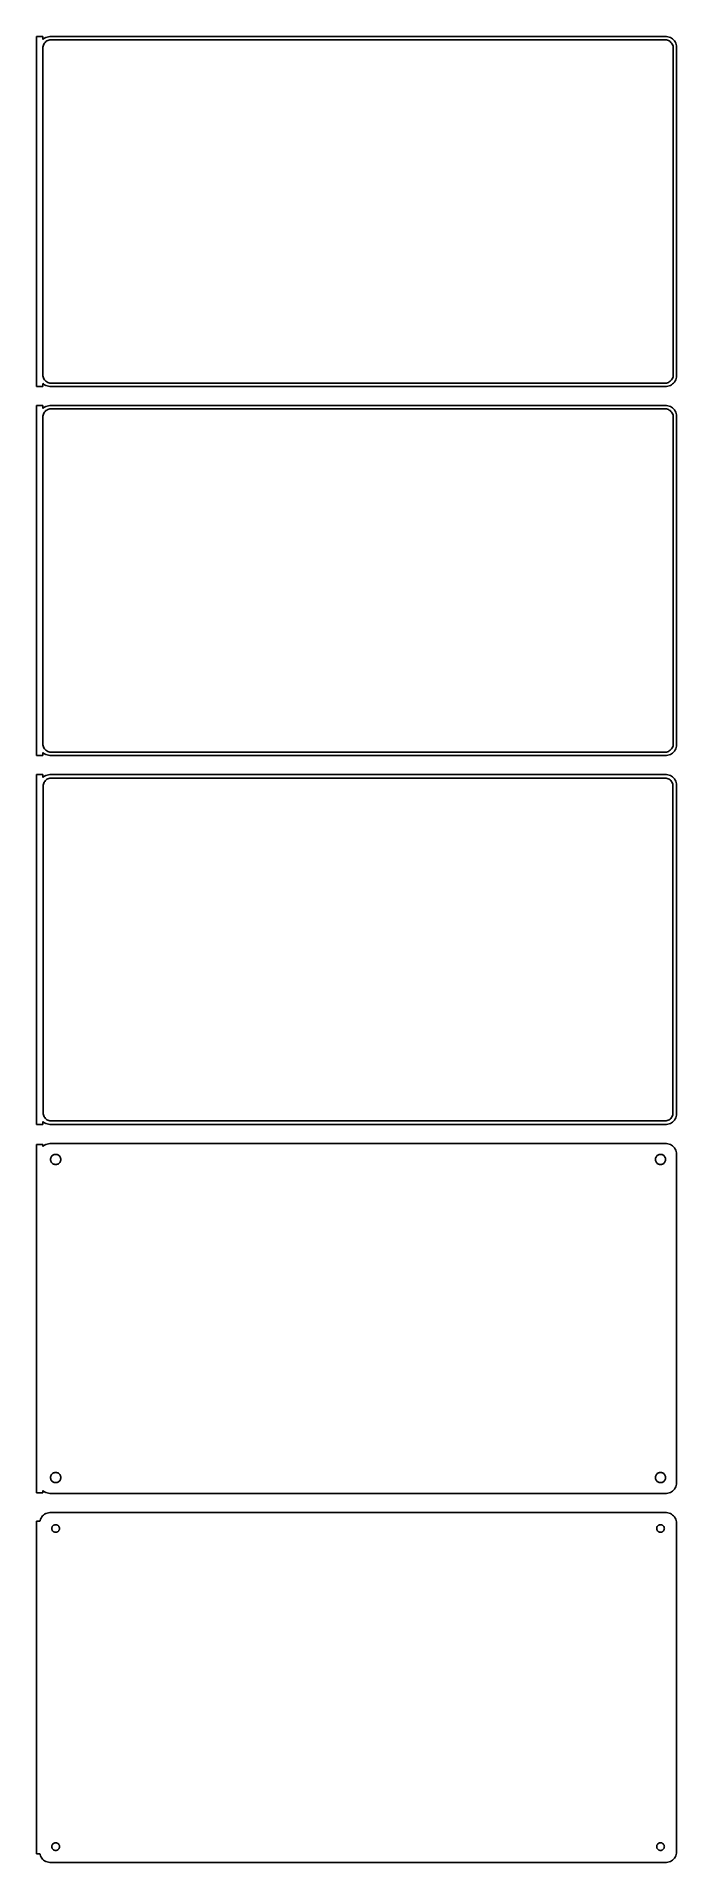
# Model space of a CAD drawing. Header units: metres. Extents: x -152 to 150, y 614 to 1474.
import ezdxf

# ---------------------------------------------------------------- set-up
doc = ezdxf.new("R2010")
doc.units = ezdxf.units.M

msp = doc.modelspace()

# ---------------------------------------------------------------- linework, layer by layer
for p, q in [((-148.5, 1474.49), (-151.5, 1474.49)), ((-151.5, 1474.49), (-151.5, 1309.51)), ((-148.5, 1473.06), (-148.5, 1474.49)), ((-148.187, 1473.35), (-148.5, 1473.06)), ((-147.679, 1473.72), (-148.187, 1473.35)), ((-147.129, 1474.02), (-147.679, 1473.72)), ((-146.545, 1474.26), (-147.129, 1474.02)), ((-147.05, 1472.08), (-146.643, 1472.38)), ((-146.643, 1472.38), (-146.203, 1472.62)), ((-145.937, 1474.41), (-146.545, 1474.26)), ((-146.203, 1472.62), (-145.736, 1472.8)), ((-145.314, 1474.49), (-145.937, 1474.41)), ((-145.736, 1472.8), (-145.25, 1472.93)), ((145.314, 1474.49), (-145.314, 1474.49)), ((-145.25, 1472.93), (-144.751, 1472.99)), ((-144.751, 1472.99), (144.751, 1472.99)), ((144.751, 1472.99), (145.25, 1472.93)), ((145.25, 1472.93), (145.736, 1472.8)), ((145.937, 1474.41), (145.314, 1474.49)), ((145.736, 1472.8), (146.203, 1472.62)), ((146.545, 1474.26), (145.937, 1474.41)), ((146.203, 1472.62), (146.643, 1472.38)), ((147.129, 1474.02), (146.545, 1474.26)), ((146.643, 1472.38), (147.05, 1472.08)), ((147.679, 1473.72), (147.129, 1474.02)), ((148.187, 1473.35), (147.679, 1473.72)), ((148.645, 1472.92), (148.187, 1473.35)), ((149.045, 1472.44), (148.645, 1472.92)), ((149.382, 1471.91), (149.045, 1472.44)), ((-148.5, 1469), (-148.468, 1469.5)), ((-148.5, 1315), (-148.5, 1469)), ((-148.468, 1469.5), (-148.374, 1469.99)), ((-148.374, 1469.99), (-148.219, 1470.47)), ((-148.219, 1470.47), (-148.005, 1470.93)), ((-148.005, 1470.93), (-147.736, 1471.35)), ((-147.736, 1471.35), (-147.416, 1471.74)), ((-147.416, 1471.74), (-147.05, 1472.08)), ((147.05, 1472.08), (147.416, 1471.74)), ((147.416, 1471.74), (147.736, 1471.35)), ((147.736, 1471.35), (148.005, 1470.93)), ((148.005, 1470.93), (148.219, 1470.47)), ((148.219, 1470.47), (148.374, 1469.99)), ((148.374, 1469.99), (148.468, 1469.5)), ((148.468, 1469.5), (148.5, 1469)), ((148.5, 1469), (148.5, 1315)), ((149.649, 1471.34), (149.382, 1471.91)), ((149.843, 1470.74), (149.649, 1471.34)), ((149.961, 1470.13), (149.843, 1470.74)), ((150, 1469.5), (149.961, 1470.13)), ((150, 1314.5), (150, 1469.5)), ((-151.5, 1309.51), (-148.5, 1309.51)), ((-148.468, 1314.5), (-148.5, 1315)), ((-148.5, 1310.94), (-148.187, 1310.65)), ((-148.5, 1309.51), (-148.5, 1310.94)), ((-148.374, 1314.01), (-148.468, 1314.5)), ((-148.219, 1313.53), (-148.374, 1314.01)), ((-148.005, 1313.07), (-148.219, 1313.53)), ((-148.187, 1310.65), (-147.679, 1310.28)), ((-147.736, 1312.65), (-148.005, 1313.07)), ((-147.416, 1312.26), (-147.736, 1312.65)), ((-147.679, 1310.28), (-147.129, 1309.98)), ((-147.05, 1311.92), (-147.416, 1312.26)), ((-147.129, 1309.98), (-146.545, 1309.74)), ((-146.643, 1311.62), (-147.05, 1311.92)), ((-146.203, 1311.38), (-146.643, 1311.62)), ((-146.545, 1309.74), (-145.937, 1309.59)), ((-145.736, 1311.2), (-146.203, 1311.38)), ((-145.937, 1309.59), (-145.314, 1309.51)), ((-145.25, 1311.07), (-145.736, 1311.2)), ((-145.314, 1309.51), (145.314, 1309.51)), ((-144.751, 1311.01), (-145.25, 1311.07)), ((144.751, 1311.01), (-144.751, 1311.01)), ((145.25, 1311.07), (144.751, 1311.01)), ((145.736, 1311.2), (145.25, 1311.07)), ((145.314, 1309.51), (145.937, 1309.59)), ((146.203, 1311.38), (145.736, 1311.2)), ((145.937, 1309.59), (146.545, 1309.74)), ((146.643, 1311.62), (146.203, 1311.38)), ((146.545, 1309.74), (147.129, 1309.98)), ((147.05, 1311.92), (146.643, 1311.62)), ((147.416, 1312.26), (147.05, 1311.92)), ((147.129, 1309.98), (147.679, 1310.28)), ((147.736, 1312.65), (147.416, 1312.26)), ((147.679, 1310.28), (148.187, 1310.65)), ((148.005, 1313.07), (147.736, 1312.65)), ((148.219, 1313.53), (148.005, 1313.07)), ((148.187, 1310.65), (148.645, 1311.08)), ((148.374, 1314.01), (148.219, 1313.53)), ((148.468, 1314.5), (148.374, 1314.01)), ((148.5, 1315), (148.468, 1314.5)), ((148.645, 1311.08), (149.045, 1311.56)), ((149.045, 1311.56), (149.382, 1312.09)), ((149.382, 1312.09), (149.649, 1312.66)), ((149.649, 1312.66), (149.843, 1313.26)), ((149.843, 1313.26), (149.961, 1313.87)), ((149.961, 1313.87), (150, 1314.5)), ((-148.5, 1300.49), (-151.5, 1300.49)), ((-151.5, 1300.49), (-151.5, 1135.51)), ((-148.5, 1299.06), (-148.5, 1300.49)), ((-146.545, 1300.26), (-147.129, 1300.02)), ((-145.937, 1300.41), (-146.545, 1300.26)), ((-145.314, 1300.49), (-145.937, 1300.41)), ((145.314, 1300.49), (-145.314, 1300.49)), ((145.937, 1300.41), (145.314, 1300.49)), ((146.545, 1300.26), (145.937, 1300.41)), ((147.129, 1300.02), (146.545, 1300.26)), ((-148.187, 1299.35), (-148.5, 1299.06)), ((-148.5, 1295), (-148.468, 1295.5)), ((-148.5, 1141), (-148.5, 1295)), ((-148.468, 1295.5), (-148.374, 1295.99)), ((-148.374, 1295.99), (-148.219, 1296.47)), ((-148.219, 1296.47), (-148.005, 1296.93)), ((-147.679, 1299.72), (-148.187, 1299.35)), ((-148.005, 1296.93), (-147.736, 1297.35)), ((-147.736, 1297.35), (-147.416, 1297.74)), ((-147.129, 1300.02), (-147.679, 1299.72)), ((-147.416, 1297.74), (-147.05, 1298.08)), ((-147.05, 1298.08), (-146.643, 1298.38)), ((-146.643, 1298.38), (-146.203, 1298.62)), ((-146.203, 1298.62), (-145.736, 1298.8)), ((-145.736, 1298.8), (-145.25, 1298.93)), ((-145.25, 1298.93), (-144.751, 1298.99)), ((-144.751, 1298.99), (144.751, 1298.99)), ((144.751, 1298.99), (145.25, 1298.93)), ((145.25, 1298.93), (145.736, 1298.8)), ((145.736, 1298.8), (146.203, 1298.62)), ((146.203, 1298.62), (146.643, 1298.38)), ((146.643, 1298.38), (147.05, 1298.08)), ((147.05, 1298.08), (147.416, 1297.74)), ((147.679, 1299.72), (147.129, 1300.02)), ((147.416, 1297.74), (147.736, 1297.35)), ((148.187, 1299.35), (147.679, 1299.72)), ((147.736, 1297.35), (148.005, 1296.93)), ((148.005, 1296.93), (148.219, 1296.47)), ((148.645, 1298.92), (148.187, 1299.35)), ((148.219, 1296.47), (148.374, 1295.99)), ((148.374, 1295.99), (148.468, 1295.5)), ((148.468, 1295.5), (148.5, 1295)), ((148.5, 1295), (148.5, 1141)), ((149.045, 1298.44), (148.645, 1298.92)), ((149.382, 1297.91), (149.045, 1298.44)), ((149.649, 1297.34), (149.382, 1297.91)), ((149.843, 1296.74), (149.649, 1297.34)), ((149.961, 1296.13), (149.843, 1296.74)), ((150, 1295.5), (149.961, 1296.13)), ((150, 1140.5), (150, 1295.5)), ((-148.468, 1140.5), (-148.5, 1141)), ((-148.5, 1136.94), (-148.187, 1136.65)), ((-148.5, 1135.51), (-148.5, 1136.94)), ((-148.374, 1140.01), (-148.468, 1140.5)), ((-148.219, 1139.53), (-148.374, 1140.01)), ((-148.005, 1139.07), (-148.219, 1139.53)), ((-148.187, 1136.65), (-147.679, 1136.28)), ((-147.736, 1138.65), (-148.005, 1139.07)), ((-147.416, 1138.26), (-147.736, 1138.65)), ((-147.05, 1137.92), (-147.416, 1138.26)), ((-146.643, 1137.62), (-147.05, 1137.92)), ((-146.203, 1137.38), (-146.643, 1137.62)), ((-145.736, 1137.2), (-146.203, 1137.38)), ((-145.25, 1137.07), (-145.736, 1137.2)), ((-144.751, 1137.01), (-145.25, 1137.07)), ((144.751, 1137.01), (-144.751, 1137.01)), ((145.25, 1137.07), (144.751, 1137.01)), ((145.736, 1137.2), (145.25, 1137.07)), ((146.203, 1137.38), (145.736, 1137.2)), ((146.643, 1137.62), (146.203, 1137.38)), ((147.05, 1137.92), (146.643, 1137.62)), ((147.416, 1138.26), (147.05, 1137.92)), ((147.736, 1138.65), (147.416, 1138.26)), ((147.679, 1136.28), (148.187, 1136.65)), ((148.005, 1139.07), (147.736, 1138.65)), ((148.219, 1139.53), (148.005, 1139.07)), ((148.187, 1136.65), (148.645, 1137.08)), ((148.374, 1140.01), (148.219, 1139.53)), ((148.468, 1140.5), (148.374, 1140.01)), ((148.5, 1141), (148.468, 1140.5)), ((148.645, 1137.08), (149.045, 1137.56)), ((149.045, 1137.56), (149.382, 1138.09)), ((149.382, 1138.09), (149.649, 1138.66)), ((149.649, 1138.66), (149.843, 1139.26)), ((149.843, 1139.26), (149.961, 1139.87)), ((149.961, 1139.87), (150, 1140.5)), ((-151.5, 1135.51), (-148.5, 1135.51)), ((-147.679, 1136.28), (-147.129, 1135.98)), ((-147.129, 1135.98), (-146.545, 1135.74)), ((-146.545, 1135.74), (-145.937, 1135.59)), ((-145.937, 1135.59), (-145.314, 1135.51)), ((-145.314, 1135.51), (145.314, 1135.51)), ((145.314, 1135.51), (145.937, 1135.59)), ((145.937, 1135.59), (146.545, 1135.74)), ((146.545, 1135.74), (147.129, 1135.98)), ((147.129, 1135.98), (147.679, 1136.28)), ((-148.5, 1126.49), (-151.5, 1126.49)), ((-151.5, 1126.49), (-151.5, 961.51)), ((-148.5, 1125.06), (-148.5, 1126.49)), ((-148.187, 1125.35), (-148.5, 1125.06)), ((-148.373, 1121), (-148.342, 1121.49)), ((-148.373, 967), (-148.373, 1121)), ((-148.342, 1121.49), (-148.251, 1121.96)), ((-148.251, 1121.96), (-148.101, 1122.43)), ((-147.679, 1125.72), (-148.187, 1125.35)), ((-148.101, 1122.43), (-147.894, 1122.87)), ((-147.894, 1122.87), (-147.633, 1123.28)), ((-147.129, 1126.02), (-147.679, 1125.72)), ((-147.633, 1123.28), (-147.323, 1123.65)), ((-147.323, 1123.65), (-146.969, 1123.98)), ((-146.545, 1126.26), (-147.129, 1126.02)), ((-146.969, 1123.98), (-146.575, 1124.27)), ((-146.575, 1124.27), (-146.149, 1124.5)), ((-145.937, 1126.41), (-146.545, 1126.26)), ((-146.149, 1124.5), (-145.697, 1124.68)), ((-145.314, 1126.49), (-145.937, 1126.41)), ((-145.697, 1124.68), (-145.226, 1124.8)), ((145.314, 1126.49), (-145.314, 1126.49)), ((-145.226, 1124.8), (-144.743, 1124.86)), ((-144.743, 1124.86), (144.743, 1124.86)), ((144.743, 1124.86), (145.226, 1124.8)), ((145.226, 1124.8), (145.697, 1124.68)), ((145.937, 1126.41), (145.314, 1126.49)), ((145.697, 1124.68), (146.149, 1124.5)), ((146.545, 1126.26), (145.937, 1126.41)), ((146.149, 1124.5), (146.575, 1124.27)), ((147.129, 1126.02), (146.545, 1126.26)), ((146.575, 1124.27), (146.969, 1123.98)), ((146.969, 1123.98), (147.323, 1123.65)), ((147.679, 1125.72), (147.129, 1126.02)), ((147.323, 1123.65), (147.633, 1123.28)), ((147.633, 1123.28), (147.894, 1122.87)), ((148.187, 1125.35), (147.679, 1125.72)), ((147.894, 1122.87), (148.101, 1122.43)), ((148.101, 1122.43), (148.251, 1121.96)), ((148.645, 1124.92), (148.187, 1125.35)), ((148.251, 1121.96), (148.342, 1121.49)), ((148.342, 1121.49), (148.373, 1121)), ((148.373, 1121), (148.373, 967)), ((149.045, 1124.44), (148.645, 1124.92)), ((149.382, 1123.91), (149.045, 1124.44)), ((149.649, 1123.34), (149.382, 1123.91)), ((149.843, 1122.74), (149.649, 1123.34)), ((149.961, 1122.13), (149.843, 1122.74)), ((150, 1121.5), (149.961, 1122.13)), ((150, 966.5), (150, 1121.5)), ((-148.342, 966.515), (-148.373, 967)), ((-148.251, 966.037), (-148.342, 966.515)), ((-148.101, 965.574), (-148.251, 966.037)), ((-147.894, 965.134), (-148.101, 965.574)), ((-147.633, 964.724), (-147.894, 965.134)), ((-147.323, 964.349), (-147.633, 964.724)), ((-146.969, 964.016), (-147.323, 964.349)), ((147.323, 964.349), (146.969, 964.016)), ((147.633, 964.724), (147.323, 964.349)), ((147.894, 965.134), (147.633, 964.724)), ((148.101, 965.574), (147.894, 965.134)), ((148.251, 966.037), (148.101, 965.574)), ((148.342, 966.515), (148.251, 966.037)), ((148.373, 967), (148.342, 966.515)), ((149.382, 964.091), (149.649, 964.659)), ((149.649, 964.659), (149.843, 965.257)), ((149.843, 965.257), (149.961, 965.873)), ((149.961, 965.873), (150, 966.5)), ((-151.5, 961.51), (-148.5, 961.51)), ((-148.5, 962.941), (-148.187, 962.647)), ((-148.5, 961.51), (-148.5, 962.941)), ((-148.187, 962.647), (-147.679, 962.278)), ((-147.679, 962.278), (-147.129, 961.976)), ((-147.129, 961.976), (-146.545, 961.745)), ((-146.575, 963.73), (-146.969, 964.016)), ((-146.149, 963.496), (-146.575, 963.73)), ((-146.545, 961.745), (-145.937, 961.589)), ((-145.697, 963.317), (-146.149, 963.496)), ((-145.937, 961.589), (-145.314, 961.51)), ((-145.226, 963.196), (-145.697, 963.317)), ((-145.314, 961.51), (145.314, 961.51)), ((-144.743, 963.135), (-145.226, 963.196)), ((144.743, 963.135), (-144.743, 963.135)), ((145.226, 963.196), (144.743, 963.135)), ((145.697, 963.317), (145.226, 963.196)), ((145.314, 961.51), (145.937, 961.589)), ((146.149, 963.496), (145.697, 963.317)), ((145.937, 961.589), (146.545, 961.745)), ((146.575, 963.73), (146.149, 963.496)), ((146.545, 961.745), (147.129, 961.976)), ((146.969, 964.016), (146.575, 963.73)), ((147.129, 961.976), (147.679, 962.278)), ((147.679, 962.278), (148.187, 962.647)), ((148.187, 962.647), (148.645, 963.077)), ((148.645, 963.077), (149.045, 963.561)), ((149.045, 963.561), (149.382, 964.091)), ((-148.5, 952.115), (-151.5, 952.115)), ((-151.5, 952.115), (-151.5, 787.885)), ((-148.5, 951.059), (-148.5, 952.115)), ((-148.187, 951.353), (-148.5, 951.059)), ((-147.679, 951.722), (-148.187, 951.353)), ((-147.129, 952.024), (-147.679, 951.722)), ((-146.545, 952.255), (-147.129, 952.024)), ((-145.937, 952.411), (-146.545, 952.255)), ((-145.314, 952.49), (-145.937, 952.411)), ((145.314, 952.49), (-145.314, 952.49)), ((-143.786, 947.026), (-143.522, 947.172)), ((-143.522, 947.172), (-143.242, 947.283)), ((-143.242, 947.283), (-142.95, 947.357)), ((-142.95, 947.357), (-142.651, 947.395)), ((-142.651, 947.395), (-142.349, 947.395)), ((-142.349, 947.395), (-142.05, 947.357)), ((-142.05, 947.357), (-141.758, 947.283)), ((-141.758, 947.283), (-141.478, 947.172)), ((-141.478, 947.172), (-141.214, 947.026)), ((141.214, 947.026), (141.478, 947.172)), ((141.478, 947.172), (141.758, 947.283)), ((141.758, 947.283), (142.05, 947.357)), ((142.05, 947.357), (142.349, 947.395)), ((142.349, 947.395), (142.651, 947.395)), ((142.651, 947.395), (142.95, 947.357)), ((142.95, 947.357), (143.242, 947.283)), ((143.242, 947.283), (143.522, 947.172)), ((143.522, 947.172), (143.786, 947.026)), ((145.937, 952.411), (145.314, 952.49)), ((146.545, 952.255), (145.937, 952.411)), ((147.129, 952.024), (146.545, 952.255)), ((147.679, 951.722), (147.129, 952.024)), ((148.187, 951.353), (147.679, 951.722)), ((148.645, 950.923), (148.187, 951.353)), ((149.045, 950.439), (148.645, 950.923)), ((149.382, 949.909), (149.045, 950.439)), ((149.649, 949.341), (149.382, 949.909)), ((149.843, 948.743), (149.649, 949.341)), ((149.961, 948.127), (149.843, 948.743)), ((150, 947.5), (149.961, 948.127)), ((150, 792.5), (150, 947.5)), ((-144.9, 945), (-144.881, 945.301)), ((-144.881, 944.699), (-144.9, 945)), ((-144.881, 945.301), (-144.825, 945.597)), ((-144.825, 944.403), (-144.881, 944.699)), ((-144.825, 945.597), (-144.731, 945.883)), ((-144.731, 944.117), (-144.825, 944.403)), ((-144.731, 945.883), (-144.603, 946.156)), ((-144.603, 943.844), (-144.731, 944.117)), ((-144.603, 946.156), (-144.442, 946.411)), ((-144.442, 943.589), (-144.603, 943.844)), ((-144.442, 946.411), (-144.25, 946.643)), ((-144.25, 943.357), (-144.442, 943.589)), ((-144.25, 946.643), (-144.03, 946.849)), ((-144.03, 943.151), (-144.25, 943.357)), ((-144.03, 946.849), (-143.786, 947.026)), ((-143.786, 942.974), (-144.03, 943.151)), ((-143.522, 942.828), (-143.786, 942.974)), ((-143.242, 942.717), (-143.522, 942.828)), ((-142.95, 942.643), (-143.242, 942.717)), ((-142.651, 942.605), (-142.95, 942.643)), ((-142.349, 942.605), (-142.651, 942.605)), ((-142.05, 942.643), (-142.349, 942.605)), ((-141.758, 942.717), (-142.05, 942.643)), ((-141.478, 942.828), (-141.758, 942.717)), ((-141.214, 942.974), (-141.478, 942.828)), ((-141.214, 947.026), (-140.97, 946.849)), ((-140.97, 943.151), (-141.214, 942.974)), ((-140.97, 946.849), (-140.75, 946.643)), ((-140.75, 943.357), (-140.97, 943.151)), ((-140.75, 946.643), (-140.558, 946.411)), ((-140.558, 943.589), (-140.75, 943.357)), ((-140.558, 946.411), (-140.397, 946.156)), ((-140.397, 943.844), (-140.558, 943.589)), ((-140.397, 946.156), (-140.269, 945.883)), ((-140.269, 944.117), (-140.397, 943.844)), ((-140.269, 945.883), (-140.175, 945.597)), ((-140.175, 944.403), (-140.269, 944.117)), ((-140.175, 945.597), (-140.119, 945.301)), ((-140.119, 944.699), (-140.175, 944.403)), ((-140.119, 945.301), (-140.1, 945)), ((-140.1, 945), (-140.119, 944.699)), ((140.1, 945), (140.119, 945.301)), ((140.119, 944.699), (140.1, 945)), ((140.119, 945.301), (140.175, 945.597)), ((140.175, 944.403), (140.119, 944.699)), ((140.175, 945.597), (140.269, 945.883)), ((140.269, 944.117), (140.175, 944.403)), ((140.269, 945.883), (140.397, 946.156)), ((140.397, 943.844), (140.269, 944.117)), ((140.397, 946.156), (140.558, 946.411)), ((140.558, 943.589), (140.397, 943.844)), ((140.558, 946.411), (140.75, 946.643)), ((140.75, 943.357), (140.558, 943.589)), ((140.75, 946.643), (140.97, 946.849)), ((140.97, 943.151), (140.75, 943.357)), ((140.97, 946.849), (141.214, 947.026)), ((141.214, 942.974), (140.97, 943.151)), ((141.478, 942.828), (141.214, 942.974)), ((141.758, 942.717), (141.478, 942.828)), ((142.05, 942.643), (141.758, 942.717)), ((142.349, 942.605), (142.05, 942.643)), ((142.651, 942.605), (142.349, 942.605)), ((142.95, 942.643), (142.651, 942.605)), ((143.242, 942.717), (142.95, 942.643)), ((143.522, 942.828), (143.242, 942.717)), ((143.786, 942.974), (143.522, 942.828)), ((143.786, 947.026), (144.03, 946.849)), ((144.03, 943.151), (143.786, 942.974)), ((144.03, 946.849), (144.25, 946.643)), ((144.25, 943.357), (144.03, 943.151)), ((144.25, 946.643), (144.442, 946.411)), ((144.442, 943.589), (144.25, 943.357)), ((144.442, 946.411), (144.603, 946.156)), ((144.603, 943.844), (144.442, 943.589)), ((144.603, 946.156), (144.731, 945.883)), ((144.731, 944.117), (144.603, 943.844)), ((144.731, 945.883), (144.825, 945.597)), ((144.825, 944.403), (144.731, 944.117)), ((144.825, 945.597), (144.881, 945.301)), ((144.881, 944.699), (144.825, 944.403)), ((144.881, 945.301), (144.9, 945)), ((144.9, 945), (144.881, 944.699)), ((-144.9, 795), (-144.881, 795.301)), ((-144.881, 794.699), (-144.9, 795)), ((-144.881, 795.301), (-144.825, 795.597)), ((-144.825, 794.403), (-144.881, 794.699)), ((-144.825, 795.597), (-144.731, 795.883)), ((-144.731, 794.117), (-144.825, 794.403)), ((-144.731, 795.883), (-144.603, 796.156)), ((-144.603, 793.844), (-144.731, 794.117)), ((-144.603, 796.156), (-144.442, 796.411)), ((-144.442, 793.589), (-144.603, 793.844)), ((-144.442, 796.411), (-144.25, 796.643)), ((-144.25, 793.357), (-144.442, 793.589)), ((-144.25, 796.643), (-144.03, 796.849)), ((-144.03, 793.151), (-144.25, 793.357)), ((-144.03, 796.849), (-143.786, 797.026)), ((-143.786, 792.974), (-144.03, 793.151)), ((-143.786, 797.026), (-143.522, 797.172)), ((-143.522, 792.828), (-143.786, 792.974)), ((-143.522, 797.172), (-143.242, 797.283)), ((-143.242, 792.717), (-143.522, 792.828)), ((-143.242, 797.283), (-142.95, 797.357)), ((-142.95, 792.643), (-143.242, 792.717)), ((-142.95, 797.357), (-142.651, 797.395)), ((-142.651, 792.605), (-142.95, 792.643)), ((-142.651, 797.395), (-142.349, 797.395)), ((-142.349, 792.605), (-142.651, 792.605)), ((-142.349, 797.395), (-142.05, 797.357)), ((-142.05, 792.643), (-142.349, 792.605)), ((-142.05, 797.357), (-141.758, 797.283)), ((-141.758, 792.717), (-142.05, 792.643)), ((-141.758, 797.283), (-141.478, 797.172)), ((-141.478, 792.828), (-141.758, 792.717)), ((-141.478, 797.172), (-141.214, 797.026)), ((-141.214, 792.974), (-141.478, 792.828)), ((-141.214, 797.026), (-140.97, 796.849)), ((-140.97, 793.151), (-141.214, 792.974)), ((-140.97, 796.849), (-140.75, 796.643)), ((-140.75, 793.357), (-140.97, 793.151)), ((-140.75, 796.643), (-140.558, 796.411)), ((-140.558, 793.589), (-140.75, 793.357)), ((-140.558, 796.411), (-140.397, 796.156)), ((-140.397, 793.844), (-140.558, 793.589)), ((-140.397, 796.156), (-140.269, 795.883)), ((-140.269, 794.117), (-140.397, 793.844)), ((-140.269, 795.883), (-140.175, 795.597)), ((-140.175, 794.403), (-140.269, 794.117)), ((-140.175, 795.597), (-140.119, 795.301)), ((-140.119, 794.699), (-140.175, 794.403)), ((-140.119, 795.301), (-140.1, 795)), ((-140.1, 795), (-140.119, 794.699)), ((140.1, 795), (140.119, 795.301)), ((140.119, 794.699), (140.1, 795)), ((140.119, 795.301), (140.175, 795.597)), ((140.175, 794.403), (140.119, 794.699)), ((140.175, 795.597), (140.269, 795.883)), ((140.269, 794.117), (140.175, 794.403)), ((140.269, 795.883), (140.397, 796.156)), ((140.397, 793.844), (140.269, 794.117)), ((140.397, 796.156), (140.558, 796.411)), ((140.558, 793.589), (140.397, 793.844)), ((140.558, 796.411), (140.75, 796.643)), ((140.75, 793.357), (140.558, 793.589)), ((140.75, 796.643), (140.97, 796.849)), ((140.97, 793.151), (140.75, 793.357)), ((140.97, 796.849), (141.214, 797.026)), ((141.214, 792.974), (140.97, 793.151)), ((141.214, 797.026), (141.478, 797.172)), ((141.478, 792.828), (141.214, 792.974)), ((141.478, 797.172), (141.758, 797.283)), ((141.758, 792.717), (141.478, 792.828)), ((141.758, 797.283), (142.05, 797.357)), ((142.05, 792.643), (141.758, 792.717)), ((142.05, 797.357), (142.349, 797.395)), ((142.349, 792.605), (142.05, 792.643)), ((142.349, 797.395), (142.651, 797.395)), ((142.651, 792.605), (142.349, 792.605)), ((142.651, 797.395), (142.95, 797.357)), ((142.95, 792.643), (142.651, 792.605)), ((142.95, 797.357), (143.242, 797.283)), ((143.242, 792.717), (142.95, 792.643)), ((143.242, 797.283), (143.522, 797.172)), ((143.522, 792.828), (143.242, 792.717)), ((143.522, 797.172), (143.786, 797.026)), ((143.786, 792.974), (143.522, 792.828)), ((143.786, 797.026), (144.03, 796.849)), ((144.03, 793.151), (143.786, 792.974)), ((144.03, 796.849), (144.25, 796.643)), ((144.25, 793.357), (144.03, 793.151)), ((144.25, 796.643), (144.442, 796.411)), ((144.442, 793.589), (144.25, 793.357)), ((144.442, 796.411), (144.603, 796.156)), ((144.603, 793.844), (144.442, 793.589)), ((144.603, 796.156), (144.731, 795.883)), ((144.731, 794.117), (144.603, 793.844)), ((144.731, 795.883), (144.825, 795.597)), ((144.825, 794.403), (144.731, 794.117)), ((144.825, 795.597), (144.881, 795.301)), ((144.881, 794.699), (144.825, 794.403)), ((144.881, 795.301), (144.9, 795)), ((144.9, 795), (144.881, 794.699)), ((149.961, 791.873), (150, 792.5)), ((-151.5, 787.885), (-148.5, 787.885)), ((-148.5, 787.885), (-148.5, 788.941)), ((-148.5, 788.941), (-148.187, 788.647)), ((-148.187, 788.647), (-147.679, 788.278)), ((-147.679, 788.278), (-147.129, 787.976)), ((-147.129, 787.976), (-146.545, 787.745)), ((-146.545, 787.745), (-145.937, 787.589)), ((-145.937, 787.589), (-145.314, 787.51)), ((-145.314, 787.51), (145.314, 787.51)), ((145.314, 787.51), (145.937, 787.589)), ((145.937, 787.589), (146.545, 787.745)), ((146.545, 787.745), (147.129, 787.976)), ((147.129, 787.976), (147.679, 788.278)), ((147.679, 788.278), (148.187, 788.647)), ((148.187, 788.647), (148.645, 789.077)), ((148.645, 789.077), (149.045, 789.561)), ((149.045, 789.561), (149.382, 790.091)), ((149.382, 790.091), (149.649, 790.659)), ((149.649, 790.659), (149.843, 791.257)), ((149.843, 791.257), (149.961, 791.873)), ((-149.649, 775.341), (-149.843, 774.743)), ((-149.382, 775.909), (-149.649, 775.341)), ((-149.045, 776.439), (-149.382, 775.909)), ((-148.645, 776.923), (-149.045, 776.439)), ((-148.187, 777.353), (-148.645, 776.923)), ((-147.679, 777.722), (-148.187, 777.353)), ((-147.129, 778.024), (-147.679, 777.722)), ((-146.545, 778.255), (-147.129, 778.024)), ((-145.937, 778.411), (-146.545, 778.255)), ((-145.314, 778.49), (-145.937, 778.411)), ((145.314, 778.49), (-145.314, 778.49)), ((145.937, 778.411), (145.314, 778.49)), ((146.545, 778.255), (145.937, 778.411)), ((147.129, 778.024), (146.545, 778.255)), ((147.679, 777.722), (147.129, 778.024)), ((148.187, 777.353), (147.679, 777.722)), ((148.645, 776.923), (148.187, 777.353)), ((149.045, 776.439), (148.645, 776.923)), ((149.382, 775.909), (149.045, 776.439)), ((149.649, 775.341), (149.382, 775.909)), ((149.843, 774.743), (149.649, 775.341)), ((-149.9, 774.444), (-151.5, 774.444)), ((-151.5, 774.444), (-151.5, 617.556)), ((-149.843, 774.743), (-149.9, 774.444)), ((-144.3, 771), (-144.286, 771.226)), ((-144.286, 770.774), (-144.3, 771)), ((-144.286, 771.226), (-144.243, 771.448)), ((-144.243, 770.552), (-144.286, 770.774)), ((-144.243, 771.448), (-144.174, 771.663)), ((-144.174, 770.337), (-144.243, 770.552)), ((-144.174, 771.663), (-144.077, 771.867)), ((-144.077, 770.133), (-144.174, 770.337)), ((-144.077, 771.867), (-143.956, 772.058)), ((-143.956, 769.942), (-144.077, 770.133)), ((-143.956, 772.058), (-143.812, 772.232)), ((-143.812, 769.768), (-143.956, 769.942)), ((-143.812, 772.232), (-143.647, 772.387)), ((-143.647, 769.613), (-143.812, 769.768)), ((-143.647, 772.387), (-143.464, 772.52)), ((-143.464, 769.48), (-143.647, 769.613)), ((-143.464, 772.52), (-143.266, 772.629)), ((-143.266, 769.371), (-143.464, 769.48)), ((-143.266, 772.629), (-143.056, 772.712)), ((-143.056, 769.288), (-143.266, 769.371)), ((-143.056, 772.712), (-142.837, 772.768)), ((-142.837, 769.232), (-143.056, 769.288)), ((-142.837, 772.768), (-142.613, 772.796)), ((-142.613, 769.204), (-142.837, 769.232)), ((-142.613, 772.796), (-142.387, 772.796)), ((-142.387, 769.204), (-142.613, 769.204)), ((-142.387, 772.796), (-142.163, 772.768)), ((-142.163, 769.232), (-142.387, 769.204)), ((-142.163, 772.768), (-141.944, 772.712)), ((-141.944, 769.288), (-142.163, 769.232)), ((-141.944, 772.712), (-141.734, 772.629)), ((-141.734, 769.371), (-141.944, 769.288)), ((-141.734, 772.629), (-141.536, 772.52)), ((-141.536, 769.48), (-141.734, 769.371)), ((-141.536, 772.52), (-141.353, 772.387)), ((-141.353, 769.613), (-141.536, 769.48)), ((-141.353, 772.387), (-141.188, 772.232)), ((-141.188, 769.768), (-141.353, 769.613)), ((-141.188, 772.232), (-141.044, 772.058)), ((-141.044, 769.942), (-141.188, 769.768)), ((-141.044, 772.058), (-140.923, 771.867)), ((-140.923, 770.133), (-141.044, 769.942)), ((-140.923, 771.867), (-140.826, 771.663)), ((-140.826, 770.337), (-140.923, 770.133)), ((-140.826, 771.663), (-140.757, 771.448)), ((-140.757, 770.552), (-140.826, 770.337)), ((-140.757, 771.448), (-140.714, 771.226)), ((-140.714, 770.774), (-140.757, 770.552)), ((-140.714, 771.226), (-140.7, 771)), ((-140.7, 771), (-140.714, 770.774)), ((140.7, 771), (140.714, 771.226)), ((140.714, 770.774), (140.7, 771)), ((140.714, 771.226), (140.757, 771.448)), ((140.757, 770.552), (140.714, 770.774)), ((140.757, 771.448), (140.826, 771.663)), ((140.826, 770.337), (140.757, 770.552)), ((140.826, 771.663), (140.923, 771.867)), ((140.923, 770.133), (140.826, 770.337)), ((140.923, 771.867), (141.044, 772.058)), ((141.044, 769.942), (140.923, 770.133)), ((141.044, 772.058), (141.188, 772.232)), ((141.188, 769.768), (141.044, 769.942)), ((141.188, 772.232), (141.353, 772.387)), ((141.353, 769.613), (141.188, 769.768)), ((141.353, 772.387), (141.536, 772.52)), ((141.536, 769.48), (141.353, 769.613)), ((141.536, 772.52), (141.734, 772.629)), ((141.734, 769.371), (141.536, 769.48)), ((141.734, 772.629), (141.944, 772.712)), ((141.944, 769.288), (141.734, 769.371)), ((141.944, 772.712), (142.163, 772.768)), ((142.163, 769.232), (141.944, 769.288)), ((142.163, 772.768), (142.387, 772.796)), ((142.387, 769.204), (142.163, 769.232)), ((142.387, 772.796), (142.613, 772.796)), ((142.613, 769.204), (142.387, 769.204)), ((142.613, 772.796), (142.837, 772.768)), ((142.837, 769.232), (142.613, 769.204)), ((142.837, 772.768), (143.056, 772.712)), ((143.056, 769.288), (142.837, 769.232)), ((143.056, 772.712), (143.266, 772.629)), ((143.266, 769.371), (143.056, 769.288)), ((143.266, 772.629), (143.464, 772.52)), ((143.464, 769.48), (143.266, 769.371)), ((143.464, 772.52), (143.647, 772.387)), ((143.647, 769.613), (143.464, 769.48)), ((143.647, 772.387), (143.812, 772.232)), ((143.812, 769.768), (143.647, 769.613)), ((143.812, 772.232), (143.956, 772.058)), ((143.956, 769.942), (143.812, 769.768)), ((143.956, 772.058), (144.077, 771.867)), ((144.077, 770.133), (143.956, 769.942)), ((144.077, 771.867), (144.174, 771.663)), ((144.174, 770.337), (144.077, 770.133)), ((144.174, 771.663), (144.243, 771.448)), ((144.243, 770.552), (144.174, 770.337)), ((144.243, 771.448), (144.286, 771.226)), ((144.286, 770.774), (144.243, 770.552)), ((144.286, 771.226), (144.3, 771)), ((144.3, 771), (144.286, 770.774)), ((149.961, 774.127), (149.843, 774.743)), ((150, 773.5), (149.961, 774.127)), ((150, 618.5), (150, 773.5)), ((-144.3, 621), (-144.286, 621.226)), ((-144.286, 620.774), (-144.3, 621)), ((-144.286, 621.226), (-144.243, 621.448)), ((-144.243, 620.552), (-144.286, 620.774)), ((-144.243, 621.448), (-144.174, 621.663)), ((-144.174, 620.337), (-144.243, 620.552)), ((-144.174, 621.663), (-144.077, 621.867)), ((-144.077, 620.133), (-144.174, 620.337)), ((-144.077, 621.867), (-143.956, 622.058)), ((-143.956, 619.942), (-144.077, 620.133)), ((-143.956, 622.058), (-143.812, 622.232)), ((-143.812, 619.768), (-143.956, 619.942)), ((-143.812, 622.232), (-143.647, 622.387)), ((-143.647, 622.387), (-143.464, 622.52)), ((-143.464, 622.52), (-143.266, 622.629)), ((-143.266, 622.629), (-143.056, 622.712)), ((-143.056, 622.712), (-142.837, 622.768)), ((-142.837, 622.768), (-142.613, 622.796)), ((-142.613, 622.796), (-142.387, 622.796)), ((-142.387, 622.796), (-142.163, 622.768)), ((-142.163, 622.768), (-141.944, 622.712)), ((-141.944, 622.712), (-141.734, 622.629)), ((-141.734, 622.629), (-141.536, 622.52)), ((-141.536, 622.52), (-141.353, 622.387)), ((-141.353, 622.387), (-141.188, 622.232)), ((-141.188, 622.232), (-141.044, 622.058)), ((-141.044, 619.942), (-141.188, 619.768)), ((-141.044, 622.058), (-140.923, 621.867)), ((-140.923, 620.133), (-141.044, 619.942)), ((-140.923, 621.867), (-140.826, 621.663)), ((-140.826, 620.337), (-140.923, 620.133)), ((-140.826, 621.663), (-140.757, 621.448)), ((-140.757, 620.552), (-140.826, 620.337)), ((-140.757, 621.448), (-140.714, 621.226)), ((-140.714, 620.774), (-140.757, 620.552)), ((-140.714, 621.226), (-140.7, 621)), ((-140.7, 621), (-140.714, 620.774)), ((140.7, 621), (140.714, 621.226)), ((140.714, 620.774), (140.7, 621)), ((140.714, 621.226), (140.757, 621.448)), ((140.757, 620.552), (140.714, 620.774)), ((140.757, 621.448), (140.826, 621.663)), ((140.826, 620.337), (140.757, 620.552)), ((140.826, 621.663), (140.923, 621.867)), ((140.923, 620.133), (140.826, 620.337)), ((140.923, 621.867), (141.044, 622.058)), ((141.044, 619.942), (140.923, 620.133)), ((141.044, 622.058), (141.188, 622.232)), ((141.188, 619.768), (141.044, 619.942)), ((141.188, 622.232), (141.353, 622.387)), ((141.353, 622.387), (141.536, 622.52)), ((141.536, 622.52), (141.734, 622.629)), ((141.734, 622.629), (141.944, 622.712)), ((141.944, 622.712), (142.163, 622.768)), ((142.163, 622.768), (142.387, 622.796)), ((142.387, 622.796), (142.613, 622.796)), ((142.613, 622.796), (142.837, 622.768)), ((142.837, 622.768), (143.056, 622.712)), ((143.056, 622.712), (143.266, 622.629)), ((143.266, 622.629), (143.464, 622.52)), ((143.464, 622.52), (143.647, 622.387)), ((143.647, 622.387), (143.812, 622.232)), ((143.812, 622.232), (143.956, 622.058)), ((143.956, 619.942), (143.812, 619.768)), ((143.956, 622.058), (144.077, 621.867)), ((144.077, 620.133), (143.956, 619.942)), ((144.077, 621.867), (144.174, 621.663)), ((144.174, 620.337), (144.077, 620.133)), ((144.174, 621.663), (144.243, 621.448)), ((144.243, 620.552), (144.174, 620.337)), ((144.243, 621.448), (144.286, 621.226)), ((144.286, 620.774), (144.243, 620.552)), ((144.286, 621.226), (144.3, 621)), ((144.3, 621), (144.286, 620.774)), ((-151.5, 617.556), (-149.9, 617.556)), ((-149.9, 617.556), (-149.843, 617.257)), ((-149.843, 617.257), (-149.649, 616.659)), ((-149.649, 616.659), (-149.382, 616.091)), ((-149.382, 616.091), (-149.045, 615.561)), ((-149.045, 615.561), (-148.645, 615.077)), ((-148.645, 615.077), (-148.187, 614.647)), ((-148.187, 614.647), (-147.679, 614.278)), ((-147.679, 614.278), (-147.129, 613.976)), ((-147.129, 613.976), (-146.545, 613.745)), ((-146.545, 613.745), (-145.937, 613.589)), ((-145.937, 613.589), (-145.314, 613.51)), ((-145.314, 613.51), (145.314, 613.51)), ((-143.647, 619.613), (-143.812, 619.768)), ((-143.464, 619.48), (-143.647, 619.613)), ((-143.266, 619.371), (-143.464, 619.48)), ((-143.056, 619.288), (-143.266, 619.371)), ((-142.837, 619.232), (-143.056, 619.288)), ((-142.613, 619.204), (-142.837, 619.232)), ((-142.387, 619.204), (-142.613, 619.204)), ((-142.163, 619.232), (-142.387, 619.204)), ((-141.944, 619.288), (-142.163, 619.232)), ((-141.734, 619.371), (-141.944, 619.288)), ((-141.536, 619.48), (-141.734, 619.371)), ((-141.353, 619.613), (-141.536, 619.48)), ((-141.188, 619.768), (-141.353, 619.613)), ((141.353, 619.613), (141.188, 619.768)), ((141.536, 619.48), (141.353, 619.613)), ((141.734, 619.371), (141.536, 619.48)), ((141.944, 619.288), (141.734, 619.371)), ((142.163, 619.232), (141.944, 619.288)), ((142.387, 619.204), (142.163, 619.232)), ((142.613, 619.204), (142.387, 619.204)), ((142.837, 619.232), (142.613, 619.204)), ((143.056, 619.288), (142.837, 619.232)), ((143.266, 619.371), (143.056, 619.288)), ((143.464, 619.48), (143.266, 619.371)), ((143.647, 619.613), (143.464, 619.48)), ((143.812, 619.768), (143.647, 619.613)), ((145.314, 613.51), (145.937, 613.589)), ((145.937, 613.589), (146.545, 613.745)), ((146.545, 613.745), (147.129, 613.976)), ((147.129, 613.976), (147.679, 614.278)), ((147.679, 614.278), (148.187, 614.647)), ((148.187, 614.647), (148.645, 615.077)), ((148.645, 615.077), (149.045, 615.561)), ((149.045, 615.561), (149.382, 616.091)), ((149.382, 616.091), (149.649, 616.659)), ((149.649, 616.659), (149.843, 617.257)), ((149.843, 617.257), (149.961, 617.873)), ((149.961, 617.873), (150, 618.5))]:
    msp.add_line(p, q)

doc.saveas('drawing.dxf')
